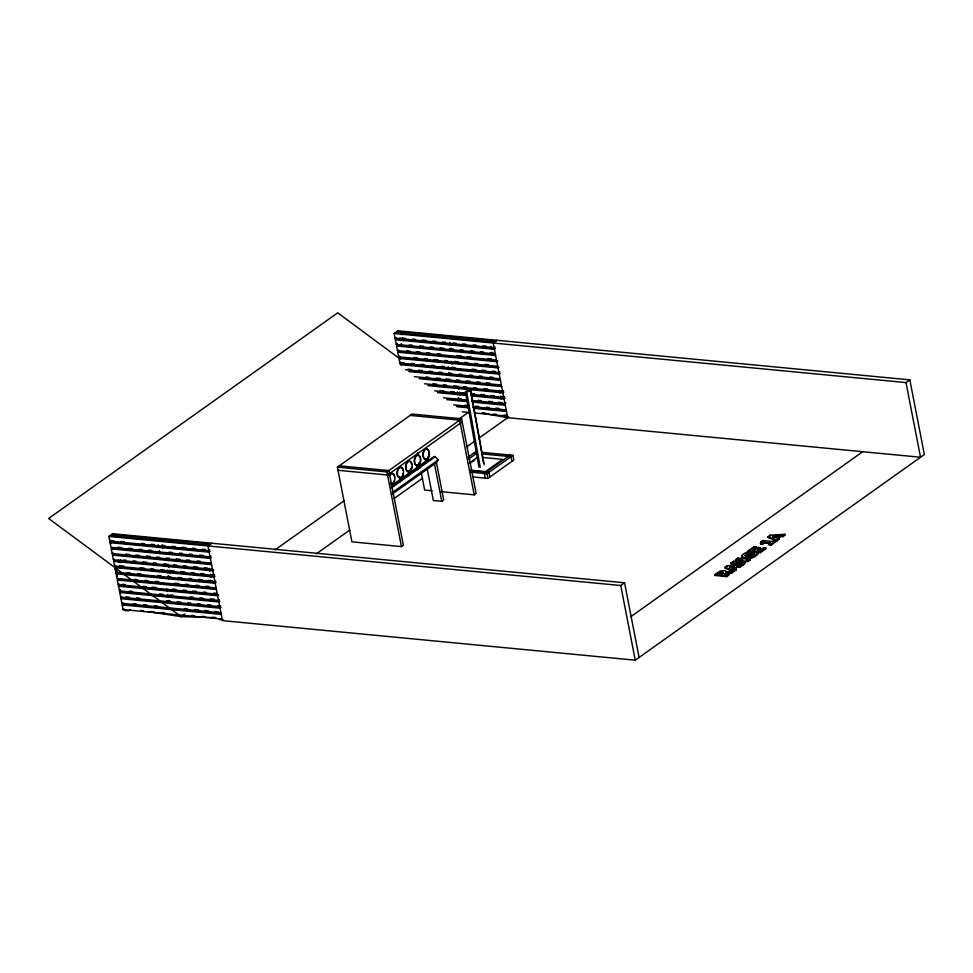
<?xml version="1.0" encoding="UTF-8"?>
<svg xmlns="http://www.w3.org/2000/svg" width="973" height="973" viewBox="0 0 973 973"><rect width="100%" height="100%" fill="white"/><g stroke="black" fill="none" stroke-linecap="round" stroke-linejoin="round"><path stroke-width="1.46" d="M725.688 571.358L726.563 572.635L725.542 570.579L719.984 571.115L714.608 574.69L714.754 575.469L726.758 576.612L728.838 575.128L728.692 574.35L724.289 573.936L731.769 572.16L736.147 569.047L736.293 569.825L731.915 572.939L724.435 574.715M745.111 555.924L750.378 553.065L750.232 552.287L747.41 552.019L745.282 552.907L742.435 554.78L741.791 556.532C746.717 559.426 754.513 557.687 757.931 552.992L752.032 552.433L748.371 555.024L748.529 555.802L750.779 556.021L752.251 554.087L754.598 554.318L750.207 556.203L745.026 555.449L745.817 554.099L750.232 552.287M723.547 573.535L721.869 572.732L719.752 573.693M392.107 494.162L436.463 462.601L438.154 459.961L435.308 456.629L434.043 456.519L391.353 486.889M742.058 556.203L742.581 555.559M760.46 543.36L761.531 542.35L760.789 541.803L761.689 543.129L760.606 544.138L760.46 543.36L762.418 543.542L764.182 542.289L770.519 542.898L768.913 544.929L771.005 545.135L776.527 541.207L776.369 540.429L774.277 540.234L772.562 541.45L762.625 540.501L760.789 541.803M478.971 467.137L465.447 391.937L469.095 389.297M209.803 549.94L208.842 550.621L109.767 541.122L108.867 536.451L112.686 533.727L624.569 582.791L639.091 657.468M495.062 347.008L494.102 347.677L395.026 338.19L394.126 333.52L397.957 330.796L909.84 379.859L924.35 454.525L635.26 660.193L222.452 620.628L207.93 545.95L211.761 543.226M113.95 536.172L115.86 534.809M399.21 333.24L401.119 331.878L401.691 334.797M109.767 541.122L113.732 540.733M395.026 338.19L395.987 337.509M110.071 542.679L111.031 541.997L210.107 551.496L209.146 552.178L110.071 542.679L110.983 547.349L210.059 556.836L211.007 556.155M495.318 353.904L396.242 344.406L395.33 339.747L396.291 339.066L495.366 348.553M396.242 344.406L397.203 343.724M211.263 563.063L112.187 553.564L111.287 548.906L112.236 548.225L211.311 557.711M496.522 360.132L397.446 350.633L396.546 345.962L397.507 345.281L495.075 354.634M112.187 553.564L113.148 552.883M397.446 350.633L398.407 349.952M212.467 569.29L113.403 559.791L112.491 555.121L113.452 554.44L211.019 563.793M397.75 352.19L398.711 351.508L497.787 361.007L496.826 361.688L397.75 352.19L398.662 356.86L497.738 366.347M113.403 559.791L114.352 559.11M398.662 356.86L399.623 356.179L400.207 359.195M113.695 561.348L114.656 560.667L213.732 570.166L212.771 570.847L113.695 561.348L114.607 566.018L213.683 575.505L214.644 574.824L211.64 574.544M398.966 358.417L399.915 357.736L498.991 367.222L498.042 367.903L398.966 358.417L399.867 363.075L498.942 372.574L499.903 371.893M114.607 566.018L115.568 565.337M399.867 363.075L403.831 362.686M157.298 540.331L159.207 538.969M442.557 337.388L444.466 336.026M117.453 576.016L114.911 567.575L213.987 577.062L214.936 576.381L115.872 566.894L114.911 567.575L115.811 572.233L116.772 571.552M161.421 540.72L163.33 539.358M446.68 337.789L448.602 336.427M216.103 587.96L117.028 578.461L116.115 573.79L117.076 573.109M217.307 594.175L118.232 584.688L117.332 580.017L118.28 579.336L125.797 580.054M118.232 584.688L119.193 584.007M219.472 599.721L218.524 600.402L119.448 590.903L118.536 586.233L119.497 585.551L134.505 586.999M119.448 590.903L120.409 590.222M217.684 605.656L220.689 605.936L219.728 606.617L120.652 597.13L119.752 592.46L120.701 591.779L149.222 594.515M120.652 597.13L121.613 596.449M220.944 612.844L121.868 603.345L120.956 598.687L121.917 598.006L156.446 601.314M121.868 603.345L122.817 602.664M204.768 544.88L206.677 543.518M490.027 341.937L491.937 340.574M222.148 619.071L123.072 609.572L122.172 604.902L123.121 604.221L165.155 608.259M497.033 340.295L493.202 343.019L507.711 417.685L479.324 437.886M123.072 609.572L124.033 608.891M130.382 609.487L128.46 610.837L124.337 610.448M339.322 465.812L388.859 470.567L403.369 545.233L401.46 546.595L351.922 541.852L337.4 467.174L412.066 414.06L461.603 418.804L476.125 493.481L474.204 494.843L441.183 491.681M215.848 581.051L214.887 581.732L115.811 572.233M184.882 614.036L181.173 616.663L148.188 611.616M275.067 549.867L344.247 500.657M459.147 418.913L469.022 411.883M337.4 467.174L386.938 471.929L461.603 418.804M503.528 390.562L502.567 391.243L424.52 383.763M462.211 421.917L387.546 475.031L338.008 470.287M505.948 403.004L504.987 403.686L471.966 400.523M393.506 484.213L426.454 460.776M391.389 487.874L435.308 456.629M393.019 492.07L438.154 459.961M316.383 553.795L349.721 530.09M394.15 498.48L422.537 478.278M466.979 446.668L474.386 441.401M468.366 457.03L475.761 451.776M468.658 459.037L477.281 452.907M469.327 463.112L477.938 456.982M470.798 462.832L474.496 460.205M427.208 468.925L433.35 500.511L441.778 501.314L443.724 499.94L436.463 462.601M510.156 455.072L484.311 473.462L485.211 478.12M470.713 472.148L487.059 473.717L512.905 455.328L513.817 459.998L487.972 478.388L473.109 476.965M108.867 536.451L620.75 585.515L624.569 582.791M394.126 333.52L906.009 382.584L909.84 379.859M630.674 616.797L862.723 451.715M724.861 567.393L734.043 570.543L734.189 571.321L725.007 568.171L724.861 567.393L727.147 565.763L741.973 564.899L742.119 565.678L739.966 567.223L736.987 567.356L734.372 569.217L734.214 568.439L736.841 566.578L739.808 566.444L741.973 564.899M737.948 562.747L748.079 561.445L750.098 559.998L749.952 559.232L747.933 560.667L736.354 562.151L744.71 562.953L744.868 563.732L742.946 565.094L730.954 563.939L730.796 563.16L733.374 561.336L742.91 560.095L736.038 559.439L736.184 560.217L741.681 560.74M736.038 559.439L737.948 558.076L749.952 559.232M758.21 549.94L760.4 548.383L760.241 547.604L756.97 549.94L759.998 550.231L763.562 547.702L765.848 547.921L765.994 548.699L760.351 552.713L748.346 551.557L748.201 550.791L753.844 546.765L756.13 546.984L756.289 547.763L752.725 550.304L752.579 549.526L756.13 546.984M777.22 537.85L779.3 539.237L777.196 540.733L768.013 537.582L767.855 536.804L770.154 535.174L784.968 534.311L785.114 535.089L782.961 536.634L779.993 536.768L777.366 538.628L777.22 537.85L779.835 535.989L782.815 535.855L784.968 534.311M714.754 575.469L718.11 573.073M751.74 549.149L754.002 547.544L753.844 546.765M752.579 549.526L754.683 549.721L757.955 547.385L760.241 547.604M760.606 544.138L762.577 544.321L764.328 543.068L770.677 543.676M722.124 573.729C725.894 571.528 719.862 571.479 718.901 573.413L722.124 573.729L722.282 574.508L720.129 574.301M748.529 555.802L752.178 553.211L752.032 552.433M732.499 567.904L734.201 566.7L729.397 566.918L732.499 567.904L732.645 568.682M748.371 555.024L750.621 555.242L752.251 554.087M714.608 574.69L726.6 575.834L728.692 574.35M730.796 563.16L742.8 564.316L744.71 562.953M748.201 550.791L760.205 551.934L765.848 547.921M768.767 544.15L770.859 544.357L776.369 540.429M767.855 536.804L777.038 539.954L779.142 538.458M720.92 571.601L721.784 571.358M465.447 391.937L470.871 390.939L470.324 389.455L469.059 389.322M751.253 556.799L749.417 557.067M726.417 571.856L734.323 570.348L734.469 571.127L731.83 571.625M734.883 561.932L737.607 561.579M776.223 535.612L779.191 535.43M772.55 537.108L777.354 536.889M730.747 567.648L734.36 567.478M215.751 617.612L181.173 616.663L48.65 518.475L337.74 312.807L399.185 358.344M396.996 331.477L496.072 340.976M395.087 332.839L494.15 342.338M401.995 338.081L405.717 338.422M412.503 339.091L415.507 339.382M422.221 340.003L426.016 340.38M432.73 341.012L435.734 341.292M442.52 341.973L445.525 342.253M453.029 342.97L456.033 343.262M462.759 343.883L465.751 344.174M473.267 344.892L476.259 345.184M483.058 345.853L486.062 346.145M395.33 339.747L494.406 349.234M409.207 344.88L412.211 345.172M419.716 345.889L423.437 346.23M430.224 346.899L433.228 347.179M439.942 347.811L443.737 348.188M449.733 348.76L453.454 349.1M460.241 349.769L463.245 350.061M470.75 350.779L473.754 351.071M480.48 351.691L483.484 351.983M490.27 352.652L493.275 352.931M396.546 345.962L495.622 355.461M406.629 350.718L409.633 351.01M416.42 351.679L420.141 352.019M426.928 352.688L429.932 352.968M437.436 353.698L440.441 353.977M456.957 355.559L461.457 355.996M467.466 356.568L471.175 356.909M487.692 358.49L491.474 358.867M413.841 357.517L417.636 357.906M424.35 358.526L427.354 358.818M434.14 359.487L437.862 359.828M444.649 360.496L447.653 360.776M454.379 361.409L458.161 361.786M464.887 362.406L467.879 362.698M474.678 363.367L477.67 363.659M485.186 364.376L488.178 364.668M411.336 363.403L414.34 363.695M421.054 364.316L424.058 364.607M431.562 365.325L434.566 365.617M441.353 366.286L444.357 366.566M451.861 367.283L454.865 367.575M472.1 369.205L475.882 369.594M481.89 370.166L485.6 370.506M492.399 371.175L495.403 371.467M500.207 373.45L401.131 363.951L400.171 364.632L499.246 374.131M408.04 369.193L411.044 369.485M418.548 370.202L422.27 370.543M429.057 371.212L432.061 371.504M438.774 372.124L441.778 372.416M448.577 373.085L451.569 373.364M459.074 374.082L462.078 374.374M469.582 375.091L472.586 375.383M479.312 376.004L482.316 376.296M489.82 377.013L492.825 377.305M405.583 369.728L500.158 378.801M409.84 370.895L499.915 379.531M408.891 371.577L500.45 380.358M425.76 377.001L428.765 377.293M436.269 378.011L439.991 378.351M445.999 378.923L449.781 379.3M456.507 379.932L459.499 380.212M466.298 380.881L470.008 381.221M476.806 381.89L479.798 382.182M486.524 382.803L490.307 383.192M414.303 376.673L501.363 385.016M420.056 377.986L501.119 385.746M419.108 378.667L501.667 386.573M432.973 383.8L436.695 384.14M443.481 384.809L446.485 385.089M453.99 385.819L456.994 386.099M463.72 386.731L466.724 387.011M473.51 387.68L476.515 387.972M484.019 388.689L487.728 389.03M428.777 384.919L503.832 392.119L502.871 392.8L427.816 385.6M440.197 390.599L443.907 390.939M450.694 391.608L454.415 391.937M461.202 392.606L464.206 392.897M470.932 393.53L474.715 393.907M480.723 394.479L484.445 394.819M491.231 395.488L494.235 395.78M501.74 396.498L504.744 396.789L503.783 397.471L470.762 394.296M434.736 390.842L466.249 393.87M437.497 391.864L466.018 394.6M472.014 395.172L505.048 398.334M438.032 392.691L466.554 395.427M471.066 395.853L504.087 399.015M457.918 398.407L460.91 398.687M478.144 400.317L481.149 400.608M488.653 401.326L492.435 401.715M498.444 402.287L502.165 402.627M443.445 397.787L467.466 400.085M447.714 398.954L467.222 400.827M471.723 401.253L504.756 404.415M446.753 399.635L467.77 401.642M472.27 402.08L505.291 405.242M465.13 405.206L468.84 405.534M475.639 406.203L478.643 406.495M486.147 407.213L489.139 407.505M495.865 408.125L498.869 408.417M453.661 404.877L468.67 406.313M473.182 406.75L506.203 409.913M456.422 405.887L468.427 407.042M472.939 407.48L505.96 410.642M456.969 406.714L468.974 407.869M473.474 408.295L506.507 411.47M482.851 413.002L485.855 413.294M493.36 414.012L496.364 414.303M503.868 415.021L506.872 415.313M462.382 411.822L469.886 412.54M474.386 412.966L507.407 416.128M504.537 416.614L508.672 417.003M410.156 415.422L459.694 420.166L474.204 494.843M481.696 452.348L512.905 455.328M473.839 453.138L476.806 453.418M482.754 453.99L510.995 456.69L511.895 461.36M482.316 457.407L502.713 459.365L485.478 471.613L470.908 470.227M471.139 470.652L488.981 472.355L489.881 477.025M408.332 470.798L408.94 475.773M432.182 490.818L424.666 490.088L421.187 472.209M760.4 548.383L758.113 548.164L757.955 547.385M747.106 559.718L750.098 559.998M111.737 534.408L210.813 543.907M109.815 535.77L208.891 545.269M121.236 541.45L124.24 541.742M141.462 543.372L144.466 543.652M151.253 544.333L154.257 544.612M161.761 545.33L164.765 545.622M172.27 546.34L175.274 546.631M182 547.252L185.782 547.641M192.508 548.261L195.5 548.553M202.299 549.222L205.303 549.502M117.94 547.24L121.661 547.58M128.448 548.249L132.17 548.59M138.957 549.259L141.961 549.538M148.674 550.171L151.679 550.45M168.974 552.129L171.978 552.421M179.482 553.138L182.486 553.43M189.212 554.051L192.216 554.342M199.72 555.06L203.503 555.437M111.287 548.906L210.35 558.393M125.87 554.087L129.652 554.476M135.661 555.048L139.382 555.388M146.169 556.057L149.891 556.386M156.677 557.055L159.681 557.347M166.395 557.979L169.399 558.259M176.198 558.928L179.908 559.268M186.707 559.937L189.699 560.229M197.203 560.947L200.207 561.226M112.491 555.121L211.567 564.62M123.364 559.974L126.368 560.266M133.082 560.886L136.086 561.178M142.873 561.847L146.595 562.187M153.381 562.856L156.385 563.136M163.89 563.854L166.894 564.145M173.62 564.766L176.612 565.058M183.411 565.727L186.415 566.018M193.919 566.736L197.628 567.077M204.427 567.745L207.419 568.025M120.068 565.763L123.79 566.104M140.294 567.685L144.089 568.062M150.803 568.694L153.807 568.974M160.594 569.655L164.315 569.983M171.102 570.652L174.106 570.944M180.832 571.565L184.615 571.954M191.34 572.574L194.345 572.866M201.131 573.535L204.135 573.827M127.281 572.562L130.285 572.854M137.789 573.571L140.793 573.863M158.015 575.493L161.019 575.773M167.818 576.442L170.81 576.734M178.314 577.451L182.036 577.792M188.823 578.461L191.827 578.753M198.553 579.373L202.335 579.762M208.344 580.334L212.065 580.674M124.58 573.827L216.152 582.608M116.115 573.79L215.191 583.289M134.493 579.361L137.497 579.653M145.001 580.37L148.005 580.65M155.51 581.38L158.514 581.659M175.031 583.241L178.74 583.581M185.539 584.25L188.531 584.542M196.047 585.26L199.039 585.551M205.765 586.172L208.769 586.464M130.297 580.48L215.86 588.689M117.332 580.017L216.407 589.516M122.197 584.287L125.201 584.578M143.213 586.305L146.218 586.585M152.214 587.169L155.935 587.51M172.452 589.091L176.235 589.468M182.96 590.088L185.965 590.38M192.751 591.049L196.461 591.389M203.26 592.058L206.264 592.35M213.768 593.068L216.772 593.348M143.518 587.862L218.572 595.05L217.611 595.731L118.536 586.233M129.409 591.085L132.413 591.377M159.438 593.968L163.148 594.296M169.934 594.977L172.939 595.257M190.173 596.887L193.177 597.179M199.964 597.848L202.968 598.14M210.472 598.857L214.194 599.198M153.734 594.941L219.776 601.278L218.828 601.959L119.752 592.46M126.113 596.875L129.117 597.167M136.621 597.884L139.626 598.176M166.651 600.767L170.36 601.095M177.159 601.764L180.869 602.105M187.667 602.774L190.659 603.065M197.385 603.686L200.389 603.978M207.894 604.695L210.898 604.987M162.442 601.886L220.993 607.493M120.956 598.687L220.032 608.174M133.325 603.674L136.329 603.965M143.834 604.683L146.838 604.975M154.342 605.692L157.346 605.972M184.371 608.563L187.375 608.855M194.88 609.572L198.589 609.913M204.598 610.485L208.38 610.874M215.106 611.494L218.11 611.786M171.163 608.83L220.701 613.574M122.172 604.902L221.236 614.401M151.046 611.482L154.05 611.774M161.554 612.491L164.559 612.771M191.584 615.362L194.588 615.654M202.092 616.371L205.096 616.663M212.601 617.381L215.605 617.673M219.278 619.546L223.413 619.947M747.41 557.03L745.877 556.726M140.696 610.472L143.7 610.935M481.781 413.063L507.711 417.685L920.519 457.249L906.009 382.584M734.214 568.439L736.147 569.047M734.372 569.217L736.293 569.825M741.84 556.775L741.949 557.31C746.875 560.193 754.671 558.466 758.089 553.771L757.931 552.992M425.165 458.502L425.919 462.26M417.551 469.655L416.553 464.632L417.891 469.509M399.319 476.892L400.317 481.903M427.646 458.161L428.144 460.667M418.779 463.039L419.521 466.797M410.168 469.168L410.91 472.927M782.815 535.855L782.961 536.634M779.835 535.989L779.993 536.768M777.038 539.954L777.196 540.733M770.154 535.174L770.3 535.953M770.859 544.357L771.005 545.135M764.182 542.289L764.328 543.068M762.625 540.501L762.771 541.28M763.562 547.702L763.708 548.48M762.418 543.542L762.577 544.321M761.433 541.997L761.579 542.776M760.205 551.934L760.351 552.713M754.683 549.721L754.829 550.499M750.037 552.421L750.183 553.199M750.621 555.242L750.779 556.021M747.41 552.019L747.568 552.786M747.933 560.667L748.079 561.445M742.8 564.316L742.946 565.094M739.808 566.444L739.966 567.223M737.948 558.076L738.106 558.855M736.841 566.578L736.987 567.356M733.374 561.336L733.52 562.114M731.769 572.16L731.915 572.939M727.147 565.763L727.305 566.541M726.6 575.834L726.758 576.612M725.043 573.401L725.189 574.179M620.75 585.515L635.26 660.193M490.879 346.327L491.45 349.258M492.022 352.19L492.593 355.121M499.417 390.258L499.988 393.189M500.56 396.108L501.131 399.039M487.059 473.717L487.972 478.388M449.733 342.277L450.304 345.208M450.876 348.139L451.448 351.071M458.271 386.208L458.842 389.127M459.414 392.058L459.986 394.989M451.241 361.214L451.8 364.145M457.213 391.961L457.784 394.892M458.356 397.811L458.915 400.742M448.249 366.675L448.821 369.606M449.38 372.525L449.952 375.456M434.517 463.987L441.778 501.314M427.804 456.945L428.509 460.57M402.263 337.728L402.834 340.659M425.566 458.538L426.271 462.175M400.061 337.631L400.633 340.562M401.204 343.481L401.776 346.412M400.779 362.126L401.338 365.057M417.429 452.822L418.001 455.802M419.46 463.257L420.032 466.237M419.181 463.075L420.129 467.904M410.57 469.205L411.275 472.829M408.575 472.002L409.049 474.423M402.19 476.539L402.664 478.959M399.721 476.928L400.426 480.553M393.579 482.669L394.284 486.293M391.11 483.058L391.572 485.478M386.938 471.929L401.46 546.595M209.317 568.305L209.888 571.224M210.46 574.155L211.032 577.086M168.171 564.255L168.743 567.174M169.314 570.105L169.886 573.036M162.272 545.111L162.844 548.042M167.113 570.008L167.684 572.927M168.256 575.858L168.816 578.789M158.149 544.722L158.721 547.641M159.28 550.572L159.852 553.503M166.687 588.641L167.259 591.572M167.818 594.503L168.39 597.422M168.961 600.353L169.533 603.284M120.701 559.694L121.272 562.625M118.499 559.597L119.071 562.528M119.643 565.459L120.214 568.378M110.679 540.173L111.238 543.092M115.799 566.517L117.222 573.839M120.348 589.954L120.92 592.873M470.871 390.939L484.128 464.668M470.324 389.455L483.593 463.184M466.712 392.07L480.236 467.271M411.749 467.016A5.303 3.101 -84.5 0 1 407.018 471.163A5.303 3.101 -84.5 0 1 406.787 462.601A5.303 3.101 -84.5 0 1 411.676 464.303M419.618 463.428A5.303 3.101 -84.5 0 1 414.425 462.832A5.303 3.101 -84.5 0 1 417.441 455.023A5.303 3.101 -84.5 0 1 420.081 462.224M401.764 476.685A5.303 3.101 -84.5 0 1 397.312 475.481A5.303 3.101 -84.5 0 1 398.881 467.916A5.303 3.101 -84.5 0 1 403.053 470.433M403.126 473.133A5.303 3.101 -84.5 0 1 402.384 475.688M389.164 475.554A5.303 3.101 -84.5 0 1 394.442 476.563M394.235 480.613A5.303 3.101 -84.5 0 1 390.793 483.934M389.565 475.59A5.303 3.101 -84.5 0 1 393.761 474.216A5.303 3.101 -84.5 0 1 394.503 481.063A5.303 3.101 -84.5 0 1 390.428 483.642M428.229 457.298A5.303 3.101 -84.5 0 1 423.036 456.702A5.303 3.101 -84.5 0 1 426.065 448.894A5.303 3.101 -84.5 0 1 428.692 456.094M777.208 536.111L775.493 537.315L772.392 536.33L777.208 536.111M411.397 469.594A5.303 3.101 -84.5 0 0 409.767 461.214A5.303 3.101 -84.5 0 0 406.118 468.585A5.303 3.101 -84.5 0 0 411.397 469.594M420.02 463.464A5.303 3.101 -84.5 0 0 418.39 455.084A5.303 3.101 -84.5 0 0 414.729 462.455A5.303 3.101 -84.5 0 0 420.02 463.464M402.786 475.724A5.303 3.101 -84.5 0 0 401.156 467.344A5.303 3.101 -84.5 0 0 397.507 474.715A5.303 3.101 -84.5 0 0 402.786 475.724M428.631 457.334A5.303 3.101 -84.5 0 0 427.001 448.954A5.303 3.101 -84.5 0 0 423.352 456.325A5.303 3.101 -84.5 0 0 428.631 457.334"/></g></svg>
